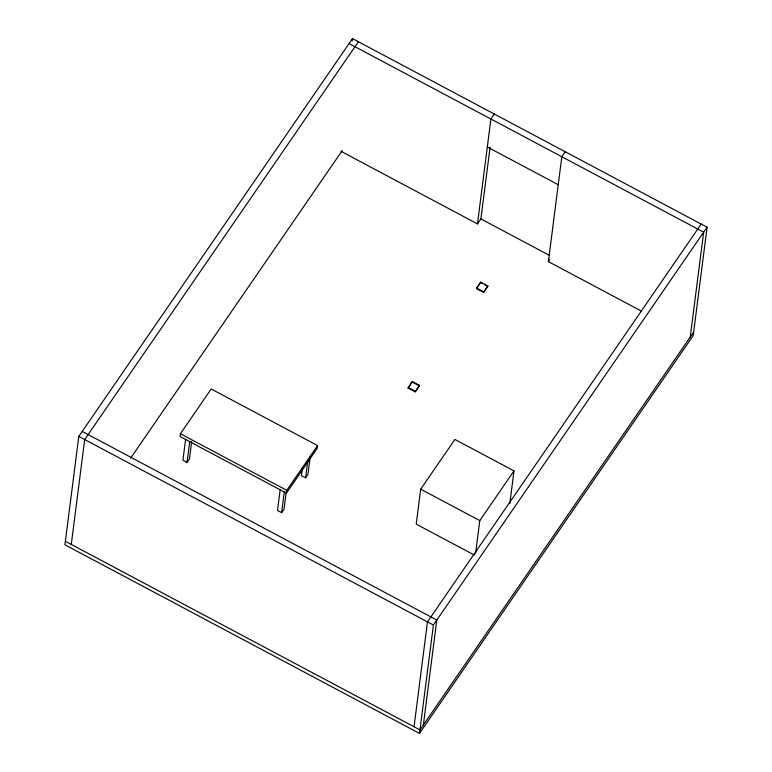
<?xml version="1.0" encoding="UTF-8"?>
<svg xmlns="http://www.w3.org/2000/svg" width="772" height="772" viewBox="0 0 772 772"><rect width="100%" height="100%" fill="white"/><g stroke="black" fill="none" stroke-linecap="round" stroke-linejoin="round"><path stroke-width="1.16" d="M78.802 436.412L64.916 544.791L419.505 733.4L693.198 335.588L707.084 227.209L352.495 38.6L78.802 436.412L433.391 625.021L419.505 733.4M71.275 544.434L84.708 439.558L358.401 41.746M180.407 433.739L180.05 436.537L286.422 493.115L317.215 448.368L317.572 445.569L211.2 388.982L180.407 433.739L286.779 490.326L286.422 493.115M185.618 439.191L182.935 460.17L187.065 462.37L189.468 458.886L191.707 441.41M187.065 462.37L189.758 441.391M280.178 489.487L277.486 510.466L281.626 512.666L284.019 509.182L286.258 491.706M281.626 512.666L284.318 491.687M352.186 40.984L352.495 38.6M302.334 468.662L301.437 475.658L305.577 477.858L307.97 474.375L310.209 456.899M305.577 477.858L307.816 460.373M408.118 388.065L412.296 381.532L419.389 385.305L419.312 385.865L415.211 391.838L408.118 388.065L412.296 381.532M415.211 391.838L419.389 385.305M509.819 503.518L513.998 470.891L454.901 439.451L420.692 489.178L416.214 524.14L474.259 555.02M340.925 151.264L477.472 223.899L490.905 119.013L494.331 114.044M414.043 726.761L427.476 621.885L701.169 224.073M490.056 147.413L480.898 218.93L477.472 223.899M476.546 288.612L480.724 282.089L487.808 285.852L487.74 286.412L483.639 292.385L476.546 288.612L480.724 282.089M423.374 724.927L436.807 620.051L82.218 431.442M483.639 292.385L487.808 285.852M475.61 553.244L479.788 520.617L513.998 470.891M641.532 311.164L548.39 261.621L561.823 156.745L565.249 151.766M690.226 337.065L703.659 232.189L349.069 43.57M130.651 458.124L342.237 150.588M286.779 490.326L317.572 445.569M548.39 261.621L549.529 259.961M433.391 625.021L707.084 227.209M693.652 332.095L419.958 729.907L65.369 541.288M487.325 146.989L558.243 184.711M480.676 218.814L548.834 255.059M480.647 282.639L482.674 283.72M484.7 284.8L487.74 286.412M476.613 288.053L483.706 291.826M412.229 382.092L419.312 385.865M408.195 387.505L415.278 391.279M420.692 489.178L479.788 520.617"/></g></svg>
